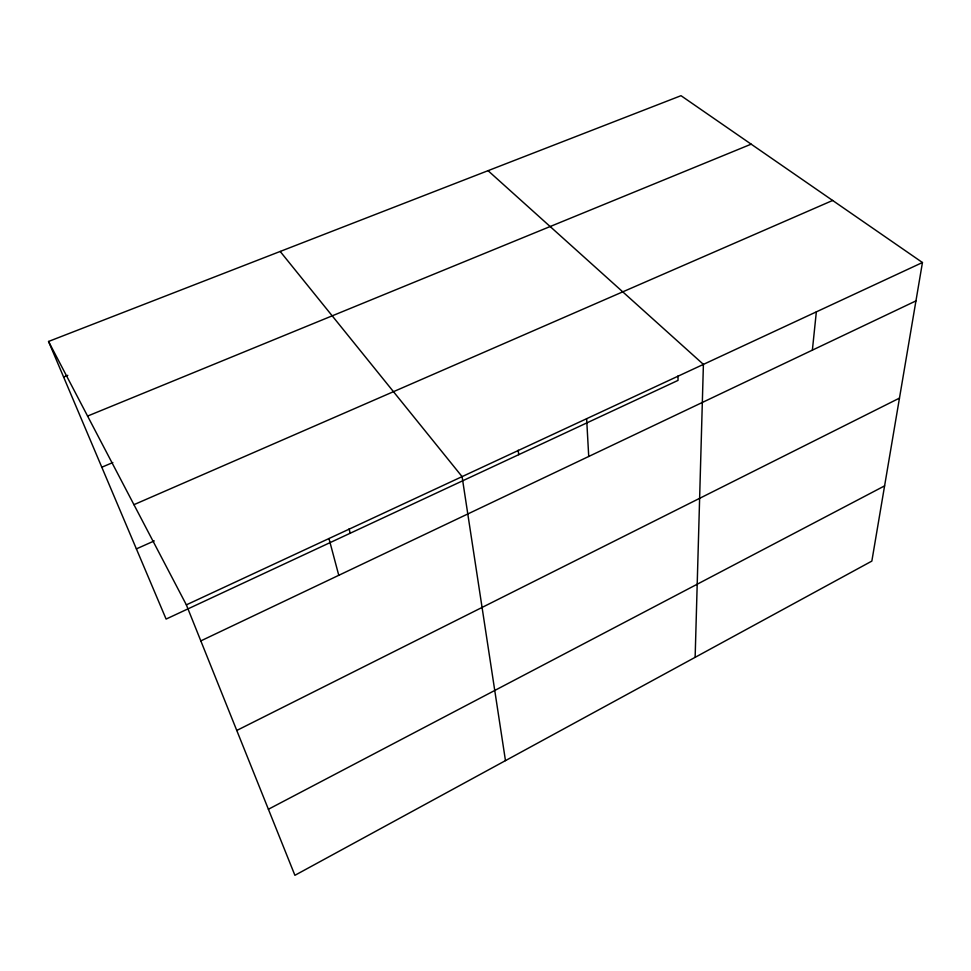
<?xml version="1.0" encoding="UTF-8"?>
<svg xmlns="http://www.w3.org/2000/svg" width="971" height="971" viewBox="0 0 971 971"><rect width="100%" height="100%" fill="white"/><g stroke="black" fill="none" stroke-linecap="round" stroke-linejoin="round"><path stroke-width="1.46" d="M678.049 375.898L678.013 380.401L166.102 619.073L48.55 341.464L681.011 95.692L922.45 262.522L871.849 561.092L294.905 875.308L186.359 604.86L48.55 341.464M695.139 657.331L703.405 364.392L488.049 170.678M812.375 350.143L816.344 311.861M268.397 809.256L884.593 485.876M236.766 730.459L899.462 398.122M200.827 640.896L915.944 300.901M186.359 604.86L922.45 262.522M136.389 548.882L154.255 540.92M133.937 504.677L832.645 200.463M101.809 467.221L112.842 462.548M87.584 416.074L751.166 144.169M63.601 377.015L67.788 375.34M280.194 251.453L462.087 476.627L505.466 760.621M328.963 538.529L338.77 575.317M349.099 528.843L350.191 533.237M518.223 450.216L518.696 454.683M586.63 418.695L588.729 456.467"/></g></svg>
